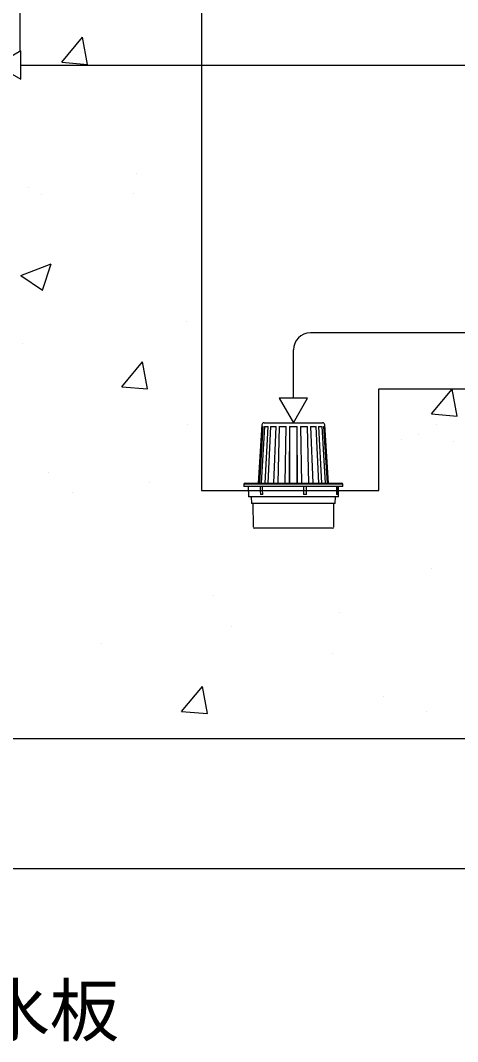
# Model space of a CAD drawing. Header units: millimetres. Extents: x 3083 to 7283, y 663 to 4579.
# Drawn here: x 4787 to 5044, y 2552 to 3153 of the extents above; entities that cross this region are included whole.
import ezdxf

# ---------------------------------------------------------------- set-up
doc = ezdxf.new("R2010")
doc.units = ezdxf.units.MM
doc.styles.add('微軟正黑體-20', font='Microsoft JhengHei.ttf', dxfattribs={"height": 20})

msp = doc.modelspace()

# ---------------------------------------------------------------- linework, layer by layer
at = {"linetype": 'Continuous', "lineweight": 5}
for p, q in [((4811.47, 3128.63, -163.19), (4823.72, 3143.23, -163.19)), ((4826.61, 3127.3, -163.19), (4823.67, 3143.22, -163.19)), ((4811.47, 3128.63, -163.19), (4826.65, 3127.31, -163.19)), ((4855.27, 3063.3, -163.19), (4855.27, 3063.3, -163.19)), ((4791.68, 3054.93, -163.19), (4791.68, 3054.93, -163.19)), ((4799.5, 3050.9, -163.19), (4799.5, 3050.9, -163.19)), ((4853.46, 3051.27, -163.19), (4853.46, 3051.27, -163.19)), ((4787.44, 3002.99, -163.19), (4805.23, 3009.82, -163.19)), ((4800.07, 2994.46, -163.19), (4805.22, 3009.81, -163.19)), ((4787.44, 3002.98, -163.19), (4800.07, 2994.46, -163.19)), ((4884.65, 2975.79, -163.19), (4884.65, 2975.79, -163.19)), ((4788.45, 2963.12, -163.19), (4788.45, 2963.12, -163.19)), ((4846.71, 2937.58, -163.19), (4858.96, 2952.17, -163.19)), ((4861.85, 2936.24, -163.19), (4858.91, 2952.16, -163.19)), ((4846.71, 2937.58, -163.19), (4861.9, 2936.25, -163.19)), ((5028.9, 2921.64, -163.19), (5041.14, 2936.23, -163.19)), ((5044.04, 2920.3, -163.19), (5041.1, 2936.22, -163.19)), ((5028.9, 2921.64, -163.19), (5044.08, 2920.31, -163.19)), ((4885.63, 2915.38, -163.19), (4885.63, 2915.38, -163.19)), ((4929.2, 2915.13, -163.19), (4927.02, 2880.84, -163.19)), ((4930.49, 2916.34, -163.19), (4964.86, 2916.34, -163.19)), ((4968.33, 2880.84, -163.19), (4966.15, 2915.13, -163.19)), ((5031.97, 2915.35, -163.19), (5031.97, 2915.35, -163.19)), ((4929.17, 2914.08, -163.19), (4927.06, 2880.84, -163.19)), ((4927.87, 2880.84, -163.19), (4929.92, 2914.08, -163.19)), ((4930.64, 2914.08, -163.19), (4928.74, 2880.84, -163.19)), ((4929.17, 2914.08, -163.19), (4929.92, 2914.08, -163.19)), ((4930.64, 2914.08, -163.19), (4932.82, 2914.08, -163.19)), ((4931.06, 2880.84, -163.19), (4932.82, 2914.08, -163.19)), ((4934.18, 2914.08, -163.19), (4932.71, 2880.84, -163.19)), ((4934.18, 2914.08, -163.19), (4937.51, 2914.08, -163.19)), ((4936.26, 2880.84, -163.19), (4937.51, 2914.08, -163.19)), ((4939.34, 2914.08, -163.19), (4938.47, 2880.84, -163.19)), ((4939.34, 2914.08, -163.19), (4943.42, 2914.08, -163.19)), ((4942.84, 2880.84, -163.19), (4943.42, 2914.08, -163.19)), ((4945.5, 2914.08, -163.19), (4945.35, 2880.84, -163.19)), ((4945.37, 2880.84, -163.19), (4945.52, 2914.08, -163.19)), ((4945.39, 2885.1, -163.19), (4945.52, 2914.08, -163.19)), ((4945.43, 2884.82, -163.19), (4945.56, 2914.08, -163.19)), ((4945.5, 2914.08, -163.19), (4949.85, 2914.08, -163.19)), ((4949.8, 2914.08, -163.19), (4949.82, 2907.61, -163.19)), ((4949.8, 2914.08, -163.19), (4949.95, 2880.84, -163.19)), ((4950, 2880.84, -163.19), (4949.85, 2914.08, -163.19)), ((4951.93, 2914.08, -163.19), (4956.02, 2914.08, -163.19)), ((4951.93, 2914.08, -163.19), (4952.51, 2880.84, -163.19)), ((4956.88, 2880.84, -163.19), (4956.02, 2914.08, -163.19)), ((4957.85, 2914.08, -163.19), (4961.18, 2914.08, -163.19)), ((4957.85, 2914.08, -163.19), (4959.09, 2880.84, -163.19)), ((4962.65, 2880.84, -163.19), (4961.18, 2914.08, -163.19)), ((4962.53, 2914.08, -163.19), (4964.71, 2914.08, -163.19)), ((4962.53, 2914.08, -163.19), (4964.29, 2880.84, -163.19)), ((4966.61, 2880.84, -163.19), (4964.71, 2914.08, -163.19)), ((4965.43, 2914.08, -163.19), (4966.19, 2914.08, -163.19)), ((4965.43, 2914.08, -163.19), (4967.49, 2880.84, -163.19)), ((4968.29, 2880.84, -163.19), (4966.19, 2914.08, -163.19)), ((5021.22, 2909.65, -163.19), (5021.22, 2909.65, -163.19)), ((4949.82, 2907.61, -163.19), (4949.94, 2880.84, -163.19)), ((5011.32, 2906.61, -163.19), (5011.32, 2906.61, -163.19)), ((5041.83, 2905.1, -163.19), (5041.83, 2905.1, -163.19)), ((4803.59, 2886.99, -163.19), (4803.59, 2886.99, -163.19)), ((4945.37, 2880.84, -163.19), (4945.39, 2885.1, -163.19)), ((4863.19, 2881.18, -163.19), (4863.19, 2881.18, -163.19)), ((4918.63, 2880.2, -163.19), (4918.63, 2878.9, -163.19)), ((4976.72, 2880.2, -163.19), (4918.63, 2880.2, -163.19)), ((4976.72, 2878.9, -163.19), (4918.63, 2878.9, -163.19)), ((4919.28, 2880.84, -163.19), (4976.08, 2880.84, -163.19)), ((4921.05, 2878.9, -163.19), (4921.21, 2872.77, -163.19)), ((4928.18, 2878.9, -163.19), (4928.23, 2876.19, -163.19)), ((4929.59, 2876.77, -163.19), (4929.55, 2878.9, -163.19)), ((4945.41, 2880.84, -163.19), (4945.43, 2884.82, -163.19)), ((4953.63, 2878.9, -163.19), (4953.61, 2876.19, -163.19)), ((4955.48, 2876.77, -163.19), (4955.5, 2878.9, -163.19)), ((4973.13, 2878.9, -163.19), (4973.06, 2876.19, -163.19)), ((4973.62, 2874.06, -163.19), (4973.74, 2878.9, -163.19)), ((4974.14, 2872.77, -163.19), (4974.3, 2878.9, -163.19)), ((4817.83, 2875.61, -163.19), (4817.83, 2875.61, -163.19)), ((4928.23, 2876.19, -163.19), (4928.27, 2874.06, -163.19)), ((4929.64, 2874.06, -163.19), (4929.59, 2876.77, -163.19)), ((4953.61, 2876.19, -163.19), (4953.6, 2874.06, -163.19)), ((4955.47, 2874.06, -163.19), (4955.48, 2876.77, -163.19)), ((4973.06, 2876.19, -163.19), (4973, 2874.06, -163.19)), ((4974.14, 2872.77, -163.19), (4921.21, 2872.77, -163.19)), ((4922.89, 2872.77, -163.19), (4923.02, 2868.9, -163.19)), ((4972.33, 2868.9, -163.19), (4923.02, 2868.9, -163.19)), ((4923.79, 2868.9, -163.19), (4923.95, 2855.02, -163.19)), ((4971.4, 2855.02, -163.19), (4971.56, 2868.9, -163.19)), ((4972.33, 2868.9, -163.19), (4972.46, 2872.77, -163.19)), ((4970.76, 2854.38, -163.19), (4924.59, 2854.38, -163.19)), ((5028.88, 2830.79, -163.19), (5028.88, 2830.79, -163.19)), ((4900.58, 2814.53, -163.19), (4900.58, 2814.53, -163.19)), ((4975.01, 2804.92, -163.19), (4975.01, 2804.92, -163.19)), ((4911.42, 2796.55, -163.19), (4911.42, 2796.55, -163.19)), ((4835.1, 2786.27, -163.19), (4835.1, 2786.27, -163.19)), ((4970.69, 2780.54, -163.19), (4970.69, 2780.54, -163.19)), ((4881.96, 2746.52, -163.19), (4894.2, 2761.11, -163.19)), ((4897.09, 2745.18, -163.19), (4894.16, 2761.1, -163.19)), ((5000.84, 2755.06, -163.19), (5000.84, 2755.06, -163.19)), ((4881.96, 2746.52, -163.19), (4897.14, 2745.19, -163.19)), ((5025.79, 2746.24, -163.19), (5025.79, 2746.24, -163.19))]:
    msp.add_line(p, q, dxfattribs=at)
at = {"lineweight": 5}
for p, q in [((4787.3, 3126.87, -163.19), (6003.09, 3126.87, -163.19)), ((5210.75, 2969.22, -163.19), (4957.68, 2969.22, -163.19)), ((4947.68, 2930.82, -163.19), (4947.68, 2959.22, -163.19)), ((6001.34, 2653.9), (4558.71, 2653.9))]:
    msp.add_line(p, q, dxfattribs=at)
at = {"color": 0, "linetype": 'Continuous', "lineweight": 5}
msp.add_line((4976.73, 2878.9, -163.19), (4976.73, 2880.18, -163.19), dxfattribs=at)
at = {"lineweight": 5, "elevation": -163.19}
msp.add_lwpolyline([(4786.96, 3135.03), (4786.96, 3556.79), (4893.7, 3556.79), (4893.7, 2876.56), (4997.87, 2876.56), (4997.87, 2936.28), (5067.32, 2936.28), (5067.32, 2730.32), (3434.58, 2730.32), (3434.58, 2868.97), (3606.28, 2868.97)], dxfattribs=at)
for points in [[(4787.3, 3135.22), (4772.82, 3126.87), (4787.3, 3118.51)], [(4939.32, 2930.82), (4947.68, 2916.34), (4956.03, 2930.82)]]:
    msp.add_lwpolyline(points, close=True, dxfattribs=at)
at = {"lineweight": 5}
msp.add_arc((4957.68, 2959.22, -163.19), 10, 90, 180, dxfattribs=at)
at = {"linetype": 'Continuous', "lineweight": 5}
for centre, radius, start, end in [((4930.49, 2915.05, -163.19), 1.29, 90, 176.35881), ((4964.86, 2915.05, -163.19), 1.29, 3.64119, 90), ((4919.28, 2880.2, -163.19), 0.645, 90, 180), ((4924.59, 2855.02, -163.19), 0.645, 180.63659, 270), ((4970.76, 2855.02, -163.19), 0.645, 270, 359.36341)]:
    msp.add_arc(centre, radius, start, end, dxfattribs=at)
at = {"color": 0, "linetype": 'Continuous', "lineweight": 5}
msp.add_arc((4976.08, 2880.18, -163.19), 0.658, 0, 90, dxfattribs=at)
at = {"linetype": 'Continuous', "lineweight": 5}
for points in [[(4928.71, 2874.06, -163.19), (4928.6, 2874.06, -163.19), (4928.5, 2874.06, -163.19), (4928.35, 2874.06, -163.19), (4928.3, 2874.06, -163.19), (4928.27, 2874.06, -163.19)], [(4929.64, 2874.06, -163.19), (4929.47, 2874.06, -163.19), (4929.3, 2874.06, -163.19), (4928.99, 2874.06, -163.19), (4928.84, 2874.06, -163.19), (4928.71, 2874.06, -163.19)], [(4954.62, 2874.06, -163.19), (4954.45, 2874.06, -163.19), (4954.27, 2874.06, -163.19), (4953.93, 2874.06, -163.19), (4953.76, 2874.06, -163.19), (4953.6, 2874.06, -163.19)], [(4955.47, 2874.06, -163.19), (4955.35, 2874.06, -163.19), (4955.22, 2874.06, -163.19), (4954.94, 2874.06, -163.19), (4954.78, 2874.06, -163.19), (4954.62, 2874.06, -163.19)], [(4973.58, 2874.06, -163.19), (4973.52, 2874.06, -163.19), (4973.45, 2874.06, -163.19), (4973.25, 2874.06, -163.19), (4973.14, 2874.06, -163.19), (4973, 2874.06, -163.19)]]:
    msp.add_open_spline(points, degree=3, knots=[0, 0, 0, 0, 0.5, 0.5, 1, 1, 1, 1], dxfattribs=at)

# ---------------------------------------------------------------- texts
at = {"lineweight": 5, "style": '微軟正黑體-20'}
msp.add_text('雙面過濾排水板', height=30, dxfattribs=at).set_placement((4558.83, 2555.47, -163.19))

doc.saveas('drawing.dxf')
